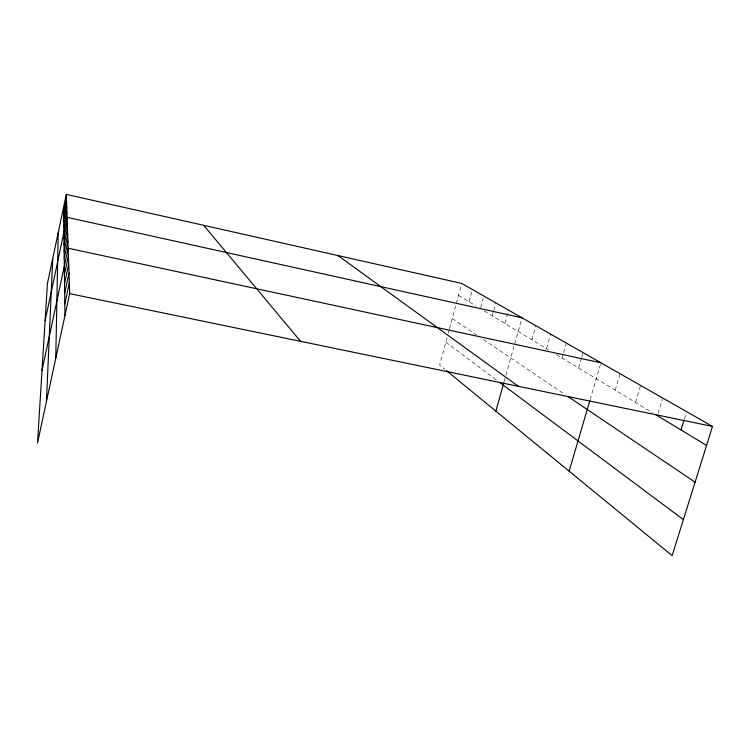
<?xml version="1.0" encoding="UTF-8"?>
<svg xmlns="http://www.w3.org/2000/svg" width="750" height="750" viewBox="0 0 750 750"><rect width="100%" height="100%" fill="white"/><g stroke="black" fill="none" stroke-linecap="round" stroke-linejoin="round"><path stroke-width="0.56" stroke-dasharray="3.75 2.81" d="M447.037 337.697L439.641 365.062L444.666 369.178M448.256 333.178L449.175 329.794M449.484 328.669L461.719 283.416M469.153 301.8L472.491 289.556M480.684 307.566L483.272 298.125M492.291 315.797L493.472 311.494M493.772 310.416L495.853 302.878M504.862 323.409L508.566 310.125M504.094 381.806L505.613 376.388M505.912 375.3L522.038 317.812M531.938 339.788L535.913 325.725M546.525 348.609L550.659 334.134M562.05 358.003L563.278 353.738M563.587 352.669L566.344 343.078M578.597 368.016L581.475 358.116M581.794 357.019L583.078 352.613M590.147 399.609L600.947 362.803M615.216 390.169L620.091 373.725M635.531 402.459L640.641 385.444M658.078 413.484L662.428 399.159M684.328 419.213L685.978 413.831M458.494 295.359L475.716 305.775M484.359 311.006L548.466 349.791M556.228 354.488L652.434 412.688M452.231 318.516L476.625 334.959M483.431 339.534L565.172 394.622M445.819 342.206L497.691 380.953"/><path stroke-width="1.12" d="M55.772 358.256L58.191 232.781M46.444 401.578L52.697 258.684M66.319 194.391L47.409 283.641L37.5 443.109L69.684 293.644L66.319 194.391L461.719 283.416L712.5 426.422L672.15 555.609L446.334 370.547M63.609 211.884L66.459 198.45M63.675 216.572L66.609 202.744M63.731 221.55L66.759 207.309M63.806 226.847L66.928 212.156M45.103 320.756L67.097 217.331L522.038 317.812M63.947 238.35L67.284 222.694M64.031 244.594L67.472 228.422M64.116 251.288L67.688 234.553M64.209 258.459L67.903 241.134M42.019 370.481L68.147 248.222L600.947 362.803M64.416 274.519L68.409 255.863M64.528 283.538L68.691 264.141M64.659 293.334L68.991 273.131M64.791 304.012L69.328 282.928M495.862 411.141L503.794 382.884M569.138 471.188L589.828 400.706M681.009 429.966L683.991 420.281M69.684 293.644L712.5 426.422M655.416 414.488L706.566 445.425M568.031 396.553L695.081 482.184M337.931 255.544L518.344 386.316M499.528 382.322L683.381 519.637M203.672 225.319L300.591 341.334M63.553 207.45L64.941 315.684"/></g></svg>
